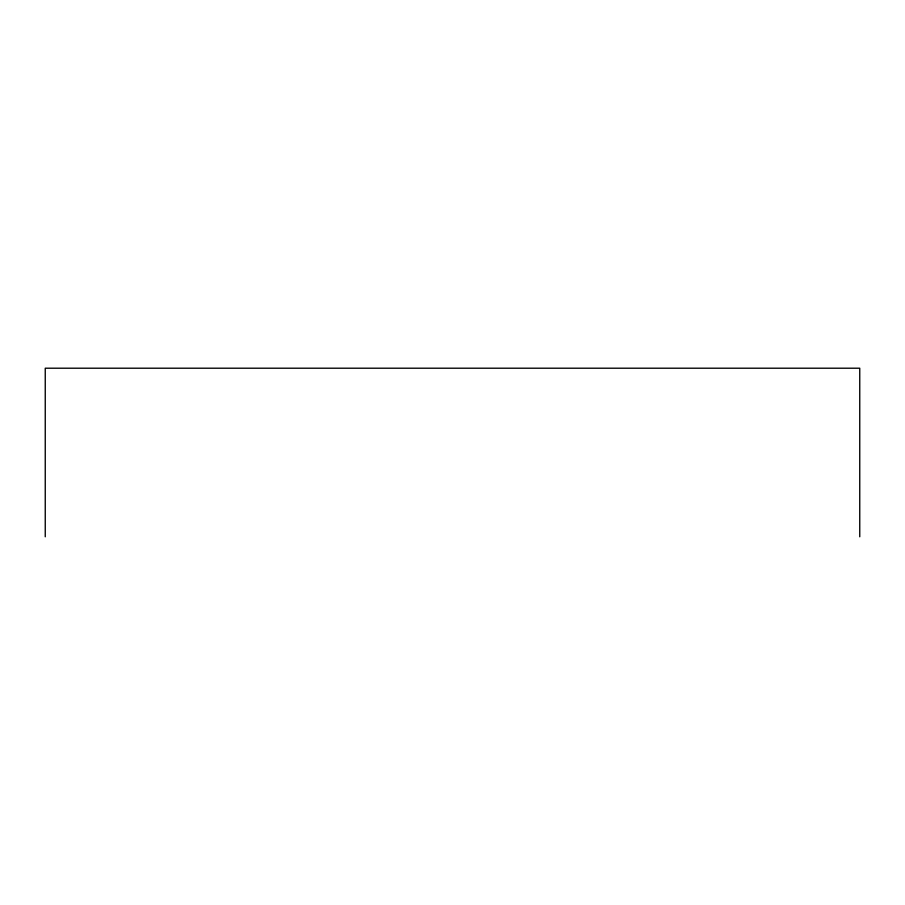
<?xml version="1.0" encoding="UTF-8"?>
<svg xmlns="http://www.w3.org/2000/svg" width="905" height="905" viewBox="0 0 905 905"><rect width="100%" height="100%" fill="white"/><g stroke="black" fill="none" stroke-linecap="round" stroke-linejoin="round"><path stroke-width="1.36" d="M859.75 536.789L859.75 368.211L45.25 368.211L45.25 536.789"/></g></svg>
